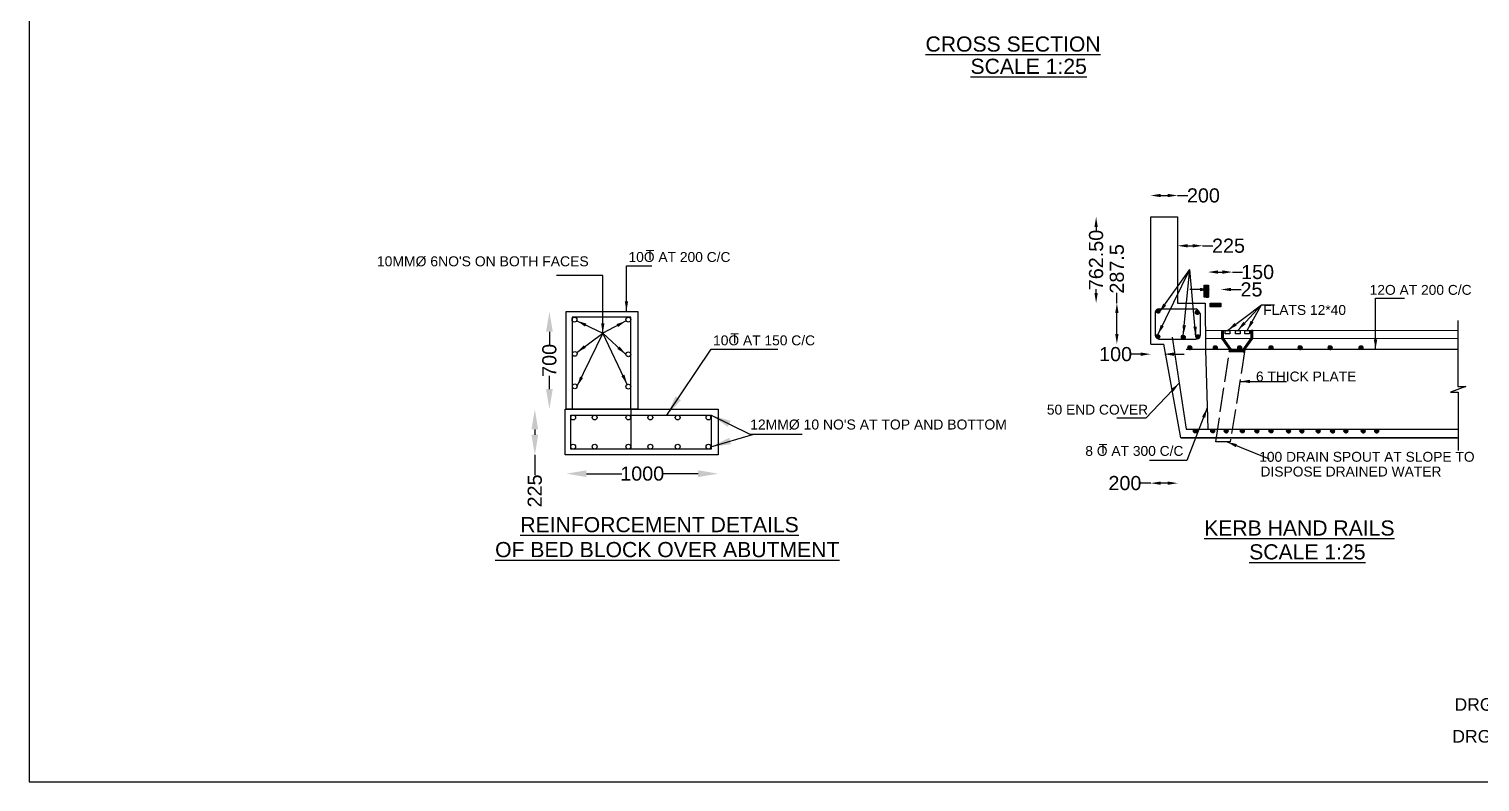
# Model space of a CAD drawing. Header units: millimetres. Extents: x 154227 to 166375, y 4249 to 11945.
# Drawn here: x 154227 to 161416, y 4249 to 7976 of the extents above; entities that cross this region are included whole.
import ezdxf

# ---------------------------------------------------------------- set-up
doc = ezdxf.new("R2010")
doc.units = ezdxf.units.MM
doc.header["$MEASUREMENT"] = 0
doc.linetypes.add('ACAD_ISO02W100', pattern=[15, 12, -3])
for name, color, linetype in [('DIMENSION', 7, 'Continuous'), ('DRAWING', 7, 'Continuous'), ('TEXT', 7, 'Continuous')]:
    doc.layers.add(name, color=color, linetype=linetype)
doc.styles.get("Standard").update_dxf_attribs({"font": 'arial.ttf'})
doc.dimstyles.get("Standard").update_dxf_attribs({"dimtxt": 70, "dimasz": 100, "dimexe": 0.18, "dimexo": 0.0625, "dimgap": 0.09, "dimtad": 0, "dimdec": 0, "dimzin": 0, "dimdsep": 46, "dimtxsty": 'Standard', "dimcen": 0.09, "dimse1": 1, "dimse2": 1, "dimadec": 0, "dimazin": 0, "dimtfac": 1, "dimtdec": 0, "dimtofl": 0, "dimtmove": 0, "dimatfit": 3, "dimfxl": 1, "dimtolj": 1, "dimtzin": 0, "dimarcsym": 0})
pattern_1 = [(45, (2457.99904, -2329.32631), (-0.08838834765, 0.08838834765), [])]

# ---------------------------------------------------------------- blocks, each defined once
blk = doc.blocks.new('*D23')
at = {"layer": 'Defpoints', "color": 0, "transparency": 16777216}
for p in [(156889.1, 6093.8), (156733.4, 5867.9), (156889.1, 5867.9)]:
    blk.add_point(p, dxfattribs=at)
at = {"layer": 'TEXT', "color": 0, "lineweight": -2, "transparency": 16777216}
for p, q in [((156733.4, 5993.8), (156733.4, 5967.9)), ((156733.4, 5867.9), (156733.4, 5767.9))]:
    blk.add_line(p, q, dxfattribs=at)
at = {"layer": 'TEXT', "color": 0, "transparency": 16777216}
for points in [[(156716.7, 5993.8), (156750, 5993.8), (156733.4, 6093.8)], [(156716.7, 5967.9), (156750, 5967.9), (156733.4, 5867.9)]]:
    blk.add_solid(points, dxfattribs=at)
at = {"layer": 'TEXT', "color": 0, "transparency": 16777216, "insert": (156733.4, 5689.6), "char_height": 70, "attachment_point": 5, "rotation": 90}
blk.add_mtext('\\A1;225', dxfattribs=at)
blk = doc.blocks.new('*D24')
at = {"layer": 'Defpoints', "color": 0, "transparency": 16777216}
for p in [(156889.1, 5867.9), (157641.8, 5867.9), (157641.8, 5775)]:
    blk.add_point(p, dxfattribs=at)
at = {"layer": 'TEXT', "color": 0, "lineweight": -2, "transparency": 16777216}
for p, q in [((156989.1, 5775), (157164.2, 5775)), ((157541.8, 5775), (157366.6, 5775))]:
    blk.add_line(p, q, dxfattribs=at)
at = {"layer": 'TEXT', "color": 0, "transparency": 16777216}
for points in [[(156989.1, 5791.7), (156989.1, 5758.4), (156889.1, 5775)], [(157541.8, 5791.7), (157541.8, 5758.4), (157641.8, 5775)]]:
    blk.add_solid(points, dxfattribs=at)
at = {"layer": 'TEXT', "color": 0, "transparency": 16777216, "insert": (157265.4, 5775), "char_height": 70, "attachment_point": 5}
blk.add_mtext('\\A1;1000', dxfattribs=at)
blk = doc.blocks.new('*D25')
at = {"layer": 'Defpoints', "color": 0, "transparency": 16777216}
for p in [(156805.6, 6577.5), (156883.9, 6577.5), (156883.9, 6093.8)]:
    blk.add_point(p, dxfattribs=at)
at = {"layer": 'TEXT', "color": 0, "lineweight": -2, "transparency": 16777216}
for p, q in [((156805.6, 6477.5), (156805.6, 6412.7)), ((156805.6, 6193.8), (156805.6, 6258.6))]:
    blk.add_line(p, q, dxfattribs=at)
at = {"layer": 'TEXT', "color": 0, "transparency": 16777216}
for points in [[(156788.9, 6477.5), (156822.3, 6477.5), (156805.6, 6577.5)], [(156788.9, 6193.8), (156822.3, 6193.8), (156805.6, 6093.8)]]:
    blk.add_solid(points, dxfattribs=at)
at = {"layer": 'TEXT', "color": 0, "transparency": 16777216, "insert": (156805.6, 6335.6), "char_height": 70, "attachment_point": 5, "rotation": 90}
blk.add_mtext('\\A1;700', dxfattribs=at)
blk = doc.blocks.new('*D46')
at = {"layer": 'Defpoints', "color": 0, "transparency": 16777216}
for p in [(159917.8, 7151.9), (159784.6, 7045.8), (159917.8, 7045.8)]:
    blk.add_point(p, dxfattribs=at)
at = {"layer": 'DIMENSION', "color": 0, "lineweight": -2, "transparency": 16777216}
for p, q in [((159834.6, 7151.9), (159867.8, 7151.9)), ((159917.8, 7151.9), (159967.8, 7151.9))]:
    blk.add_line(p, q, dxfattribs=at)
at = {"layer": 'DIMENSION', "color": 0, "transparency": 16777216}
for points in [[(159834.6, 7160.2), (159834.6, 7143.5), (159784.6, 7151.9)], [(159867.8, 7160.2), (159867.8, 7143.5), (159917.8, 7151.9)]]:
    blk.add_solid(points, dxfattribs=at)
at = {"layer": 'DIMENSION', "color": 0, "transparency": 16777216, "insert": (160045.7, 7151.9), "char_height": 70, "attachment_point": 5}
blk.add_mtext('\\A1;200', dxfattribs=at)
blk = doc.blocks.new('*D47')
at = {"layer": 'Defpoints', "color": 0, "transparency": 16777216}
for p in [(160041.8, 6903), (159917.8, 6619.6), (160041.8, 6619.6)]:
    blk.add_point(p, dxfattribs=at)
at = {"layer": 'DIMENSION', "color": 0, "lineweight": -2, "transparency": 16777216}
for p, q in [((159967.8, 6903), (159991.8, 6903)), ((160041.8, 6903), (160091.8, 6903))]:
    blk.add_line(p, q, dxfattribs=at)
at = {"layer": 'DIMENSION', "color": 0, "transparency": 16777216}
for points in [[(159967.8, 6911.3), (159967.8, 6894.7), (159917.8, 6903)], [(159991.8, 6911.3), (159991.8, 6894.7), (160041.8, 6903)]]:
    blk.add_solid(points, dxfattribs=at)
at = {"layer": 'DIMENSION', "color": 0, "transparency": 16777216, "insert": (160170, 6903), "char_height": 70, "attachment_point": 5}
blk.add_mtext('\\A1;225', dxfattribs=at)
blk = doc.blocks.new('*D48')
at = {"layer": 'Defpoints', "color": 0, "transparency": 16777216}
for p in [(160132.8, 6686.6), (160079.2, 6619.6), (160132.8, 6619.6)]:
    blk.add_point(p, dxfattribs=at)
at = {"layer": 'DIMENSION', "color": 0, "lineweight": -2, "transparency": 16777216}
for p, q in [((160029.2, 6686.6), (159979.2, 6686.6)), ((160182.8, 6686.6), (160232.8, 6686.6))]:
    blk.add_line(p, q, dxfattribs=at)
at = {"layer": 'DIMENSION', "color": 0, "transparency": 16777216}
for points in [[(160029.2, 6694.9), (160029.2, 6678.3), (160079.2, 6686.6)], [(160182.8, 6694.9), (160182.8, 6678.3), (160132.8, 6686.6)]]:
    blk.add_solid(points, dxfattribs=at)
at = {"layer": 'DIMENSION', "color": 0, "transparency": 16777216, "insert": (160283.9, 6686.6), "char_height": 70, "attachment_point": 5}
blk.add_mtext('\\A1;25', dxfattribs=at)
blk = doc.blocks.new('*D49')
at = {"layer": 'Defpoints', "color": 0, "transparency": 16777216}
for p in [(160190.1, 6772.9), (160068.5, 6484.2), (160190.1, 6484.3)]:
    blk.add_point(p, dxfattribs=at)
at = {"layer": 'DIMENSION', "color": 0, "lineweight": -2, "transparency": 16777216}
for p, q in [((160118.5, 6772.9), (160140.1, 6772.9)), ((160190.1, 6772.9), (160240.1, 6772.9))]:
    blk.add_line(p, q, dxfattribs=at)
at = {"layer": 'DIMENSION', "color": 0, "transparency": 16777216}
for points in [[(160118.5, 6781.3), (160118.5, 6764.6), (160068.5, 6772.9)], [(160140.1, 6781.3), (160140.1, 6764.6), (160190.1, 6772.9)]]:
    blk.add_solid(points, dxfattribs=at)
at = {"layer": 'DIMENSION', "color": 0, "transparency": 16777216, "insert": (160314.2, 6772.9), "char_height": 70, "attachment_point": 5}
blk.add_mtext('\\A1;150', dxfattribs=at)
blk = doc.blocks.new('*D50')
at = {"layer": 'Defpoints', "color": 0, "transparency": 16777216}
for p in [(159784.6, 6416.8), (159850.3, 6416.8), (159784.6, 6366.5)]:
    blk.add_point(p, dxfattribs=at)
at = {"layer": 'DIMENSION', "color": 0, "lineweight": -2, "transparency": 16777216}
for p, q in [((159734.6, 6366.5), (159684.6, 6366.5)), ((159900.3, 6366.5), (159950.3, 6366.5))]:
    blk.add_line(p, q, dxfattribs=at)
at = {"layer": 'DIMENSION', "color": 0, "transparency": 16777216}
for points in [[(159734.6, 6374.8), (159734.6, 6358.1), (159784.6, 6366.5)], [(159900.3, 6374.8), (159900.3, 6358.1), (159850.3, 6366.5)]]:
    blk.add_solid(points, dxfattribs=at)
at = {"layer": 'DIMENSION', "color": 0, "transparency": 16777216, "insert": (159610.6, 6366.5), "char_height": 70, "attachment_point": 5}
blk.add_mtext('\\A1;100', dxfattribs=at)
blk = doc.blocks.new('*D44')
at = {"layer": 'Defpoints', "color": 0, "transparency": 16777216}
for p in [(159617, 6619.6), (159917.8, 6619.6), (159784.6, 6416.8)]:
    blk.add_point(p, dxfattribs=at)
at = {"layer": 'DIMENSION', "color": 0, "lineweight": -2, "transparency": 16777216}
for p, q in [((159617, 6619.6), (159617, 6669.6)), ((159617, 6466.8), (159617, 6569.6))]:
    blk.add_line(p, q, dxfattribs=at)
at = {"layer": 'DIMENSION', "color": 0, "transparency": 16777216}
for points in [[(159608.7, 6569.6), (159625.4, 6569.6), (159617, 6619.6)], [(159608.7, 6466.8), (159625.4, 6466.8), (159617, 6416.8)]]:
    blk.add_solid(points, dxfattribs=at)
at = {"layer": 'DIMENSION', "color": 0, "transparency": 16777216, "insert": (159617, 6788.7), "char_height": 70, "attachment_point": 5, "rotation": 90}
blk.add_mtext('\\A1;287.5', dxfattribs=at)
blk = doc.blocks.new('*D45')
at = {"layer": 'Defpoints', "color": 0, "transparency": 16777216}
for p in [(159514.2, 7045.8), (159917.8, 7045.8), (159917.8, 6619.6)]:
    blk.add_point(p, dxfattribs=at)
at = {"layer": 'DIMENSION', "color": 0, "lineweight": -2, "transparency": 16777216}
for p, q in [((159514.2, 6995.8), (159514.2, 6977.7)), ((159514.2, 6669.6), (159514.2, 6687.7))]:
    blk.add_line(p, q, dxfattribs=at)
at = {"layer": 'DIMENSION', "color": 0, "transparency": 16777216}
for points in [[(159505.8, 6995.8), (159522.5, 6995.8), (159514.2, 7045.8)], [(159505.8, 6669.6), (159522.5, 6669.6), (159514.2, 6619.6)]]:
    blk.add_solid(points, dxfattribs=at)
at = {"layer": 'DIMENSION', "color": 0, "transparency": 16777216, "insert": (159514.2, 6832.7), "char_height": 70, "attachment_point": 5, "rotation": 90}
blk.add_mtext('\\A1;762.50', dxfattribs=at)
blk = doc.blocks.new('*D51')
at = {"layer": 'Defpoints', "color": 0, "transparency": 16777216}
for p in [(159784.6, 6619.6), (159917.8, 6619.6), (159784.6, 5728.1)]:
    blk.add_point(p, dxfattribs=at)
at = {"layer": 'DIMENSION', "color": 0, "lineweight": -2, "transparency": 16777216}
for p, q in [((159784.6, 5728.1), (159734.6, 5728.1)), ((159867.8, 5728.1), (159834.6, 5728.1))]:
    blk.add_line(p, q, dxfattribs=at)
at = {"layer": 'DIMENSION', "color": 0, "transparency": 16777216}
for points in [[(159834.6, 5736.4), (159834.6, 5719.7), (159784.6, 5728.1)], [(159867.8, 5736.4), (159867.8, 5719.7), (159917.8, 5728.1)]]:
    blk.add_solid(points, dxfattribs=at)
at = {"layer": 'DIMENSION', "color": 0, "transparency": 16777216, "insert": (159656.7, 5728.1), "char_height": 70, "attachment_point": 5}
blk.add_mtext('\\A1;200', dxfattribs=at)

msp = doc.modelspace()

# ---------------------------------------------------------------- hatches: boundary and pattern name
at = {"layer": 'DIMENSION'}
h = msp.add_hatch(dxfattribs=at)
h.set_pattern_fill('ANSI31', color=256, style=0)
h.set_pattern_definition(pattern_1)
h.paths.add_polyline_path([(160071, 6708.1), (160049.3, 6708.1), (160049.3, 6648.3), (160071, 6648.3)])
h.paths.add_polyline_path([(160132.8, 6619.6), (160079.2, 6619.6), (160079.2, 6601), (160132.8, 6601)])
h = msp.add_hatch(dxfattribs=at)
h.set_pattern_fill('ANSI31', color=256, style=0)
h.paths.add_polyline_path([(160146.3, 6443.5), (160136.9, 6443.5), (160175.8, 6389.4), (160185.2, 6389.4)])
h.paths.add_polyline_path([(160144.5, 6484.3), (160136.8, 6484.3), (160136.9, 6443.5), (160146.3, 6443.5), (160144.5, 6446)])
h = msp.add_hatch(dxfattribs=at)
h.set_pattern_fill('ANSI31', color=256, style=0)
h.set_pattern_definition([(135, (320427.19852, 2e-12), (0.08838834765, 0.08838834765), [])])
h.paths.add_polyline_path([(160280.9, 6443.5), (160290.3, 6443.5), (160251.4, 6389.4), (160242, 6389.4)])
h.paths.add_polyline_path([(160282.7, 6484.3), (160290.4, 6484.3), (160290.3, 6443.5), (160280.9, 6443.5), (160282.7, 6446)])
h = msp.add_hatch(dxfattribs=at)
h.set_pattern_fill('ANSI31', color=256, style=0)
h.paths.add_polyline_path([(160251.3, 6389.2), (160175.8, 6389.4), (160174.1, 6378), (160249.5, 6377.7)])
at = {"layer": 'DRAWING'}
h = msp.add_hatch(dxfattribs=at)
h.set_pattern_fill('ANSI31', color=256, style=0)
h.set_pattern_definition([(45, (2300.06489, -2148.89741), (-0.08838834765, 0.08838834765), [])])
h.paths.add_polyline_path([(159830.1, 6579.4, 1), (159811, 6579.4, 1)])
h = msp.add_hatch(dxfattribs=at)
h.set_pattern_fill('ANSI31', color=256, style=0)
h.set_pattern_definition([(45, (2494.54774, -2155.30694), (-0.08838834765, 0.08838834765), [])])
h.paths.add_polyline_path([(160024.5, 6573, 1), (160005.5, 6573, 1)])
h = msp.add_hatch(dxfattribs=at)
h.set_pattern_fill('ANSI31', color=256, style=0)
h.set_pattern_definition([(45, (2299.10139, -2275.01685), (-0.08838834765, 0.08838834765), [])])
h.paths.add_polyline_path([(159829.1, 6453.3, 1), (159810.1, 6453.3, 1)])
h = msp.add_hatch(dxfattribs=at)
h.set_pattern_fill('ANSI31', color=256, style=0)
h.set_pattern_definition([(45, (2425.44244, -2278.33669), (-0.08838834765, 0.08838834765), [])])
h.paths.add_polyline_path([(159955.4, 6450, 1), (159936.4, 6450, 1)])
h = msp.add_hatch(dxfattribs=at)
h.set_pattern_fill('ANSI31', color=256, style=0)
h.set_pattern_definition(pattern_1)
h.paths.add_polyline_path([(159988, 6399, 1), (159969, 6399, 1)])
h = msp.add_hatch(dxfattribs=at)
h.set_pattern_fill('ANSI31', color=256, style=0)
h.set_pattern_definition([(45, (2497.68221, -2275.21742), (-0.08838834765, 0.08838834765), [])])
h.paths.add_polyline_path([(160027.7, 6453.1, 1), (160008.7, 6453.1, 1)])
h = msp.add_hatch(dxfattribs=at)
h.set_pattern_fill('ANSI31', color=256, style=0)
h.set_pattern_definition([(45, (2584.1351, -2329.32631), (-0.08838834765, 0.08838834765), [])])
h.paths.add_polyline_path([(160114.1, 6399, 1), (160095.1, 6399, 1)])
h = msp.add_hatch(dxfattribs=at)
h.set_pattern_fill('ANSI31', color=256, style=0)
h.set_pattern_definition([(45, (2704.6557, -2329.32631), (-0.08838834765, 0.08838834765), [])])
h.paths.add_polyline_path([(160234.7, 6399, 1), (160215.6, 6399, 1)])
h = msp.add_hatch(dxfattribs=at)
h.set_pattern_fill('ANSI31', color=256, style=0)
h.set_pattern_definition([(45, (2860.13503, -2329.32631), (-0.08838834765, 0.08838834765), [])])
h.paths.add_polyline_path([(160390.1, 6399, 1), (160371.1, 6399, 1)])
h = msp.add_hatch(dxfattribs=at)
h.set_pattern_fill('ANSI31', color=256, style=0)
h.set_pattern_definition([(45, (3004.71356, -2329.32631), (-0.08838834765, 0.08838834765), [])])
h.paths.add_polyline_path([(160534.7, 6399, 1), (160515.7, 6399, 1)])
h = msp.add_hatch(dxfattribs=at)
h.set_pattern_fill('ANSI31', color=256, style=0)
h.set_pattern_definition([(45, (3153.21229, -2329.32631), (-0.08838834765, 0.08838834765), [])])
h.paths.add_polyline_path([(160683.2, 6399, 1), (160664.2, 6399, 1)])
h = msp.add_hatch(dxfattribs=at)
h.set_pattern_fill('ANSI31', color=256, style=0)
h.set_pattern_definition([(45, (3306.15276, -2329.32631), (-0.08838834765, 0.08838834765), [])])
h.paths.add_polyline_path([(160836.2, 6399, 1), (160817.1, 6399, 1)])
h = msp.add_hatch(dxfattribs=at)
h.set_pattern_fill('ANSI31', color=256, style=0)
h.set_pattern_definition([(45, (2485.10422, -2741.91475), (-0.08838834765, 0.08838834765), [])])
h.paths.add_polyline_path([(160015.1, 5986.4, 1), (159996.1, 5986.4, 1)])
h = msp.add_hatch(dxfattribs=at)
h.set_pattern_fill('ANSI31', color=256, style=0)
h.set_pattern_definition([(45, (2571.42762, -2741.91475), (-0.08838834765, 0.08838834765), [])])
h.paths.add_polyline_path([(160101.4, 5986.4, 1), (160082.4, 5986.4, 1)])
h = msp.add_hatch(dxfattribs=at)
h.set_pattern_fill('ANSI31', color=256, style=0)
h.set_pattern_definition([(45, (2637.73278, -2741.91475), (-0.08838834765, 0.08838834765), [])])
h.paths.add_polyline_path([(160167.7, 5986.4, 1), (160148.7, 5986.4, 1)])
h = msp.add_hatch(dxfattribs=at)
h.set_pattern_fill('ANSI31', color=256, style=0)
h.set_pattern_definition([(45, (2718.42652, -2741.91475), (-0.08838834765, 0.08838834765), [])])
h.paths.add_polyline_path([(160248.4, 5986.4, 1), (160229.4, 5986.4, 1)])
h = msp.add_hatch(dxfattribs=at)
h.set_pattern_fill('ANSI31', color=256, style=0)
h.set_pattern_definition([(45, (2789.7365, -2741.91475), (-0.08838834765, 0.08838834765), [])])
h.paths.add_polyline_path([(160319.7, 5986.4, 1), (160300.7, 5986.4, 1)])
h = msp.add_hatch(dxfattribs=at)
h.set_pattern_fill('ANSI31', color=256, style=0)
h.set_pattern_definition([(45, (2860.42163, -2741.91475), (-0.08838834765, 0.08838834765), [])])
h.paths.add_polyline_path([(160390.4, 5986.4, 1), (160371.4, 5986.4, 1)])
h = msp.add_hatch(dxfattribs=at)
h.set_pattern_fill('ANSI31', color=256, style=0)
h.set_pattern_definition([(45, (2946.74503, -2741.91475), (-0.08838834765, 0.08838834765), [])])
h.paths.add_polyline_path([(160476.7, 5986.4, 1), (160457.7, 5986.4, 1)])
h = msp.add_hatch(dxfattribs=at)
h.set_pattern_fill('ANSI31', color=256, style=0)
h.set_pattern_definition([(45, (3013.05019, -2741.91475), (-0.08838834765, 0.08838834765), [])])
h.paths.add_polyline_path([(160543, 5986.4, 1), (160524, 5986.4, 1)])
h = msp.add_hatch(dxfattribs=at)
h.set_pattern_fill('ANSI31', color=256, style=0)
h.set_pattern_definition([(45, (3093.74393, -2741.91475), (-0.08838834765, 0.08838834765), [])])
h.paths.add_polyline_path([(160623.7, 5986.4, 1), (160604.7, 5986.4, 1)])
h = msp.add_hatch(dxfattribs=at)
h.set_pattern_fill('ANSI31', color=256, style=0)
h.set_pattern_definition([(45, (3165.05391, -2741.91475), (-0.08838834765, 0.08838834765), [])])
h.paths.add_polyline_path([(160695.1, 5986.4, 1), (160676, 5986.4, 1)])
h = msp.add_hatch(dxfattribs=at)
h.set_pattern_fill('ANSI31', color=256, style=0)
h.set_pattern_definition([(45, (3230.59852, -2741.91475), (-0.08838834765, 0.08838834765), [])])
h.paths.add_polyline_path([(160760.6, 5986.4, 1), (160741.6, 5986.4, 1)])
h = msp.add_hatch(dxfattribs=at)
h.set_pattern_fill('ANSI31', color=256, style=0)
h.set_pattern_definition([(45, (3316.92192, -2741.91475), (-0.08838834765, 0.08838834765), [])])
h.paths.add_polyline_path([(160846.9, 5986.4, 1), (160827.9, 5986.4, 1)])
h = msp.add_hatch(dxfattribs=at)
h.set_pattern_fill('ANSI31', color=256, style=0)
h.set_pattern_definition([(45, (3383.22708, -2741.91475), (-0.08838834765, 0.08838834765), [])])
h.paths.add_polyline_path([(160913.2, 5986.4, 1), (160894.2, 5986.4, 1)])

# ---------------------------------------------------------------- linework, layer by layer
at = {"layer": 'DIMENSION'}
for points in [[(160071, 6648.3), (160049.3, 6648.3), (160049.3, 6708.1), (160071, 6708.1)], [(160079.2, 6619.6), (160132.8, 6619.6), (160132.8, 6601), (160079.2, 6601)], [(160153.5, 6484.3), (160177, 6484.3), (160177, 6467), (160153.5, 6467)], [(160203.9, 6484.4), (160227.3, 6484.4), (160227.3, 6467), (160203.9, 6467)], [(160250.7, 6484.4), (160274.2, 6484.4), (160274.2, 6467.1), (160250.7, 6467.1)], [(160175.8, 6389.4), (160251.3, 6389.2), (160249.5, 6377.7), (160174.1, 6378)]]:
    msp.add_lwpolyline(points, close=True, dxfattribs=at)
for points in [[(159806.2, 6572.4), (159806.2, 6459.6)], [(159826.2, 6590.4), (160008.8, 6590.4)], [(160029.2, 6567.7), (160029.2, 6459.6)], [(160175.8, 6389.4), (160136.9, 6443.5), (160136.8, 6484.3)], [(160185.3, 6389.4), (160144.5, 6446), (160144.5, 6484.3)], [(160241.9, 6389.4), (160282.7, 6446), (160282.7, 6484.3)], [(160251.4, 6389.4), (160290.3, 6443.5), (160290.4, 6484.3)], [(161305.8, 6533.3), (161305.8, 6207.2), (161346.6, 6207.2), (161270.2, 6179.1), (161307.6, 6179.1), (161307.6, 5890.4)], [(159824.4, 6440.4), (160007.9, 6440.4)], [(160056.5, 6389.4), (160068, 5995.9)], [(161302.5, 5951.9), (159934.2, 5951.9)]]:
    msp.add_lwpolyline(points, dxfattribs=at)
for centre, radius, start, end in [((159826.3, 6570.2), 20.2, 90.48045, 186.23083), ((159995, 6557.5), 35.7, 16.54914, 67.28476), ((159850.5, 6483.4), 50.2, 208.24278, 238.7323), ((160006.5, 6463.4), 23, 273.37923, 350.56738)]:
    msp.add_arc(centre, radius, start, end, dxfattribs=at)
at = {"layer": 'DRAWING'}
for p, q in [((159784.6, 6416.8), (159784.6, 7045.8)), ((159784.6, 7045.8), (159917.8, 7045.8)), ((159917.8, 7045.8), (159917.8, 6619.6)), ((159917.8, 6619.6), (160041.8, 6619.6)), ((160041.8, 6619.6), (160055.1, 6619.6)), ((160055.1, 6619.6), (160056.5, 6389.4)), ((159784.6, 6416.8), (159850.3, 6416.8)), ((159934.2, 5951.9), (159850.3, 6416.8)), ((161305.8, 6389.4), (159960.9, 6389.4)), ((159934.2, 5951.9), (161307.6, 5951.9))]:
    msp.add_line(p, q, dxfattribs=at)
for points in [[(166374.7, 11944.9), (154227.4, 11944.9), (154227.4, 4249.1), (166374.7, 4249.1)], [(157244.4, 6093.8), (156889.1, 6093.8), (156889.1, 6577.5), (157244.4, 6577.5)], [(156883.9, 6093.8), (157641.8, 6093.8), (157641.8, 5867.9), (156883.9, 5867.9)], [(156911.7, 6065.2), (157606.6, 6065.2), (157606.6, 5896.6), (156911.7, 5896.6)]]:
    msp.add_lwpolyline(points, close=True, dxfattribs=at)
for points in [[(157208.7, 6549.3), (156918.2, 6549.3), (156918.2, 6093.8)], [(157208.7, 6093.8), (157208.7, 6549.3)], [(160055.9, 6484.2), (161305.8, 6485.7)], [(159891.6, 6451.4), (159959.8, 5995.9), (161307.6, 5995.9)], [(160056.2, 6443.4), (161305.8, 6445)]]:
    msp.add_lwpolyline(points, dxfattribs=at)
at = {"layer": 'DRAWING', "linetype": 'ACAD_ISO02W100', "ltscale": 10}
msp.add_lwpolyline([(160251.4, 6389.4), (160178.6, 5932.5), (160106.9, 5932.5), (160175.8, 6389.4)], dxfattribs=at)
at = {"layer": 'DRAWING'}
for centre, radius in [((156930.1, 6537.4), 11.9), ((157196.6, 6537.4), 11.9), ((159820.5, 6579.4), 9.51), ((160015, 6573), 9.51), ((159819.6, 6453.3), 9.51), ((159945.9, 6450), 9.51), ((159978.5, 6399), 9.51), ((160018.2, 6453.1), 9.51), ((160104.6, 6399), 9.51), ((160225.1, 6399), 9.51), ((160380.6, 6399), 9.51), ((160525.2, 6399), 9.51), ((160673.7, 6399), 9.51), ((160826.6, 6399), 9.51), ((156931.1, 6367.8), 11.9), ((157196.6, 6366), 11.9), ((156931.1, 6207.4), 11.9), ((157196.6, 6205.6), 11.9), ((156923.5, 6053.3), 11.9), ((157029.8, 6053.3), 11.9), ((157196.8, 6053.3), 11.9), ((157305.6, 6053.3), 11.9), ((157441, 6053.3), 11.9), ((157593.4, 6053.3), 11.9), ((160005.6, 5986.4), 9.51), ((160091.9, 5986.4), 9.51), ((160158.2, 5986.4), 9.51), ((160238.9, 5986.4), 9.51), ((160310.2, 5986.4), 9.51), ((160380.9, 5986.4), 9.51), ((160467.2, 5986.4), 9.51), ((160533.5, 5986.4), 9.51), ((160614.2, 5986.4), 9.51), ((160685.5, 5986.4), 9.51), ((160751.1, 5986.4), 9.51), ((160837.4, 5986.4), 9.51), ((160903.7, 5986.4), 9.51), ((156923.5, 5908.6), 11.9), ((157029.8, 5908.6), 11.9), ((157196.8, 5908.6), 11.9), ((157305.6, 5908.6), 11.9), ((157441, 5908.6), 11.9), ((157593.4, 5908.6), 11.9)]:
    msp.add_circle(centre, radius, dxfattribs=at)
at = {"layer": 'TEXT'}
msp.add_lwpolyline([(157208.7, 6093.8), (157208.7, 5896.6)], dxfattribs=at)

# ---------------------------------------------------------------- texts
for s, height, p in [('%%UCROSS SECTION', 75, (158669, 7864.1)), ('%%USCALE 1:25', 75, (158891.8, 7754.1)), ("10MMØ 6NO'S ON BOTH FACES", 49.448, (155950.8, 6801.5)), ('10O AT 200 C/C', 48.925, (157197.4, 6823)), ('12O AT 200 C/C', 48.925, (160869.3, 6660.3)), ('FLATS 12*40', 48.925, (160342, 6561)), ('10O AT 150 C/C', 48.925, (157616.5, 6410.4)), ('6 THICK PLATE', 48.925, (160306, 6231.5)), ('50 END COVER', 48.925, (159270.2, 6067.5)), ("12MMØ 10 NO'S AT TOP AND BOTTOM", 49.448, (157800.1, 5993.6)), (' 8 O AT 300 C/C', 48.925, (159441.6, 5863.2)), ('100 DRAIN SPOUT AT SLOPE TO ', 48.925, (160322.1, 5834)), ('DISPOSE DRAINED WATER', 48.925, (160328.7, 5761)), ('%%UREINFORCEMENT DETAILS', 75, (156661.4, 5485.3)), ('%%UKERB HAND RAILS', 75, (160049.5, 5468.6)), ('%%UOF BED BLOCK OVER ABUTMENT', 75, (156536.5, 5361.8)), ('%%USCALE 1:25', 75, (160272.5, 5350.5))]:
    msp.add_text(s, height=height, dxfattribs=at).set_placement(p)
at = {"layer": 'TEXT', "attachment_point": 1}
for s, insert, char_height, width in [('T', (157283.2, 6882.3), 48.9, 40.719), ('T', (157702.3, 6469.8), 48.9, 40.719), ('T', (159527.4, 5922.5), 48.9, 40.719), ('\\pi157.56;DRGNO: CE/NTR/TGP/SKHT/DW/ 583/2012 DT 04-05-2012', (161132.2, 4663.8), 62.16, 2644.318), ('\\pi397.78;DRGNO: CE/NTR/TGP/SKHT/DW/ 560/4-2012 DT 04-05-2012', (160881.1, 4506.1), 62.16, 3201.983)]:
    msp.add_mtext(s, dxfattribs=dict(at, insert=insert, char_height=char_height, width=width))

# ---------------------------------------------------------------- dimensions: what is measured, and where the dimension line sits
at = {"layer": 'DIMENSION'}
for base, p1, p2, text, picture, middle in [((159917.8, 7151.9), (159784.6, 7045.8), (159917.8, 7045.8), '200', '*D46', (160045.7, 7151.9)), ((160041.8, 6903), (159917.8, 6619.6), (160041.8, 6619.6), '225', '*D47', (160170, 6903)), ((160190.1, 6772.9), (160068.5, 6484.2), (160190.1, 6484.3), '150', '*D49', (160314.2, 6772.9)), ((160132.8, 6686.6), (160079.2, 6619.6), (160132.8, 6619.6), '25', '*D48', (160283.9, 6686.6)), ((159784.6, 5728.1), (159917.8, 6619.6), (159784.6, 6619.6), '200', '*D51', (159656.7, 5728.1)), ((159784.6, 6366.5), (159850.3, 6416.8), (159784.6, 6416.8), '100', '*D50', (159610.6, 6366.5))]:
    dim = msp.add_linear_dim(base=base, p1=p1, p2=p2, text=text, dimstyle='Standard', override={"dimasz": 50, "dimfxl": 2000}, dxfattribs=at)
    dim.commit()
    dim.dimension.update_dxf_attribs({"geometry": picture, "text_midpoint": middle})
for base, p1, p2, text, picture, middle in [((159514.2, 7045.8), (159917.8, 6619.6), (159917.8, 7045.8), '762.50', '*D45', (159514.2, 6832.7)), ((159617, 6619.6), (159784.6, 6416.8), (159917.8, 6619.6), '287.5', '*D44', (159617, 6788.7))]:
    dim = msp.add_linear_dim(base=base, p1=p1, p2=p2, angle=90, text=text, dimstyle='Standard', override={"dimasz": 50, "dimfxl": 2000}, dxfattribs=at)
    dim.commit()
    dim.dimension.update_dxf_attribs({"geometry": picture, "text_midpoint": middle})
at = {"layer": 'TEXT'}
for base, p1, p2, text, picture, middle in [((156805.6, 6577.5), (156883.9, 6093.8), (156883.9, 6577.5), '700', '*D25', (156805.6, 6335.6)), ((156733.4, 5867.9), (156889.1, 6093.8), (156889.1, 5867.9), '225', '*D23', (156733.4, 5689.6))]:
    dim = msp.add_linear_dim(base=base, p1=p1, p2=p2, angle=90, text=text, dimstyle='Standard', dxfattribs=at)
    dim.commit()
    dim.dimension.update_dxf_attribs({"geometry": picture, "text_midpoint": middle})
dim = msp.add_linear_dim(base=(157641.8, 5775), p1=(156889.1, 5867.9), p2=(157641.8, 5867.9), text='1000', dimstyle='Standard', dxfattribs=at)
dim.commit()
dim.dimension.update_dxf_attribs({"geometry": '*D24', "text_midpoint": (157265.4, 5775)})

# ---------------------------------------------------------------- leaders
at = {"layer": 'DIMENSION'}
for points in [[(159819.6, 6462.8), (159979, 6786.4)], [(159825, 6571), (159979, 6786.4)], [(159945.9, 6459.5), (159979, 6786.4)], [(160008.7, 6453.1), (159979, 6786.4)], [(160165.3, 6484.3), (160333.6, 6611.3)], [(160215.6, 6484.4), (160333.6, 6611.3)], [(160262.5, 6484.4), (160333.6, 6611.3), (160398.3, 6611.3)], [(159925.7, 6223.6), (159761, 6049.5), (159617.5, 6049.5)], [(160226.2, 6231.5), (160457.5, 6231.5)], [(160064.9, 6101.2), (159963.5, 5839.5), (159779, 5839.5)]]:
    msp.add_leader(points, dimstyle='Standard', override={"dimasz": 50, "dimgap": 0.09, "dimtad": 0, "dimfxl": 2000}, dxfattribs=at)
at = {"layer": 'DRAWING'}
for points, override in [([(160898.4, 6389.4), (160898.4, 6643.5), (161042.5, 6643.5)], {"dimasz": 50, "dimgap": 0.09, "dimtad": 0, "dimfxl": 2000}), ([(157388.1, 6065.2), (157606.4, 6391.8), (157938, 6391.8)], {"dimgap": 0.09, "dimtad": 0}), ([(157606.6, 6065.2), (157799.3, 5970.9), (158058.6, 5970.9)], {"dimgap": 0.09, "dimtad": 0}), ([(157605.3, 5908.6), (157818.5, 5970.9)], {"dimgap": 0.09, "dimtad": 0}), ([(160162.6, 5932.5), (160371.6, 5848.1)], {"dimasz": 50, "dimgap": 0.09, "dimtad": 0, "dimfxl": 2000})]:
    msp.add_leader(points, dimstyle='Standard', override=override, dxfattribs=at)
at = {"layer": 'TEXT'}
for points in [[(157187.2, 6577.5), (157187.2, 6804.3), (157313, 6804.3)], [(157069.9, 6469.4), (157069.9, 6756.3), (156840.9, 6756.3)], [(156940.8, 6532.1), (157069.7, 6469.7)], [(157186, 6531.7), (157069.7, 6469.7)], [(156940.7, 6374.8), (157069.7, 6469.7)], [(156943, 6207.4), (157070, 6469.6)], [(157184.7, 6365.1), (157069.7, 6469.7)], [(157191.4, 6216.4), (157069.7, 6469.7)]]:
    msp.add_leader(points, dimstyle='Standard', override={"dimasz": 50, "dimgap": 0.09, "dimtad": 0, "dimfxl": 2000}, dxfattribs=at)

doc.saveas('drawing.dxf')
